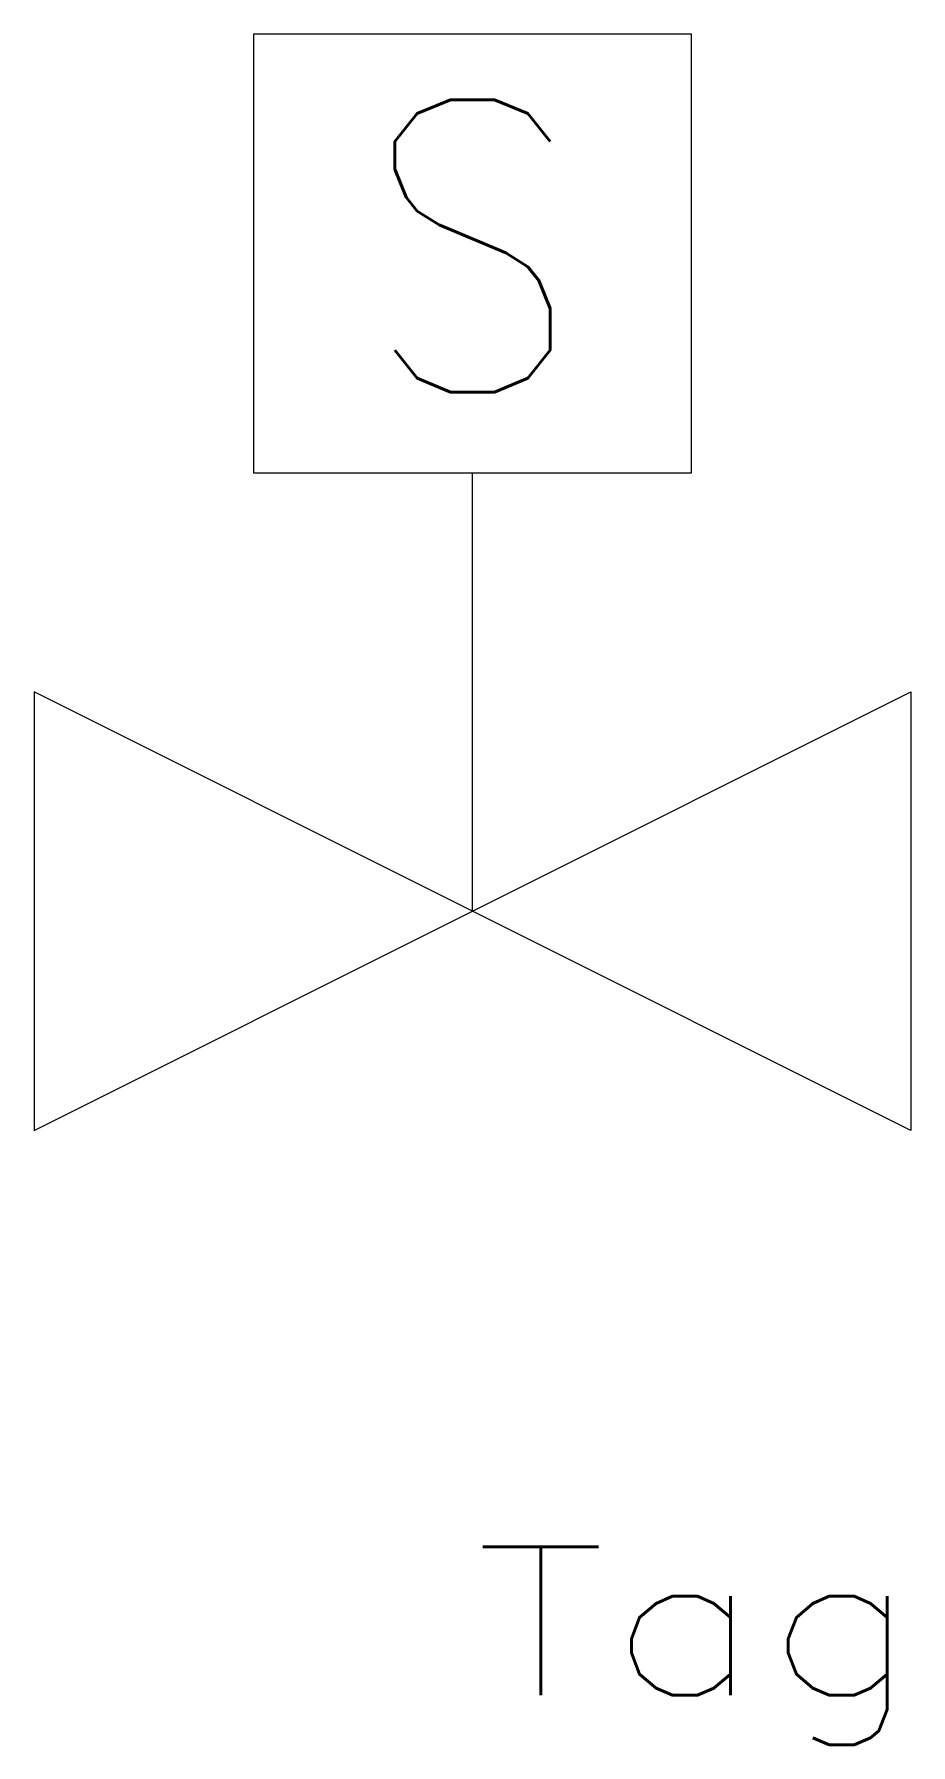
# Model space of a CAD drawing. Header units: inches. Extents: x -3.8 to 3.8, y -7.1 to 7.5.
import ezdxf
from ezdxf.enums import TextEntityAlignment as Align

# ---------------------------------------------------------------- set-up
doc = ezdxf.new("R2010")
doc.units = ezdxf.units.IN
doc.header["$MEASUREMENT"] = 0
doc.layers.get('0').update_dxf_attribs({"lineweight": 0})
doc.styles.add('ROMANS', font='ROMANS.SHX', dxfattribs={"width": 0.8})
doc.styles.add('STANDARD1', font='TXT.SHX')

msp = doc.modelspace()

# ---------------------------------------------------------------- linework, layer by layer
for p, q in [((1.875, 7.5), (-1.875, 7.5)), ((-1.875, 7.5), (-1.875, 3.75)), ((1.875, 3.75), (1.875, 7.5)), ((-1.875, 3.75), (1.875, 3.75)), ((0, 0), (0, 3.75)), ((-3.75, 1.875), (-3.75, -1.875)), ((-3.75, -1.875), (3.75, 1.875)), ((3.75, -1.875), (-3.75, 1.875)), ((3.75, 1.875), (3.75, -1.875))]:
    msp.add_line(p, q)

# ---------------------------------------------------------------- texts
at = {"linetype": 'Continuous', "style": 'ROMANS', "width": 0.79625}
msp.add_text('S', height=2.5, dxfattribs=at).set_placement((-0.948, 4.44), (0.948, 4.44), align=Align.FIT)
at = {"color": 7, "linetype": 'Continuous', "style": 'STANDARD1', "width": 1.166667}
msp.add_text('Tag', height=1.27, dxfattribs=at).set_placement((0.019, -6.706), (3.829, -6.706), align=Align.FIT)

doc.saveas('drawing.dxf')
